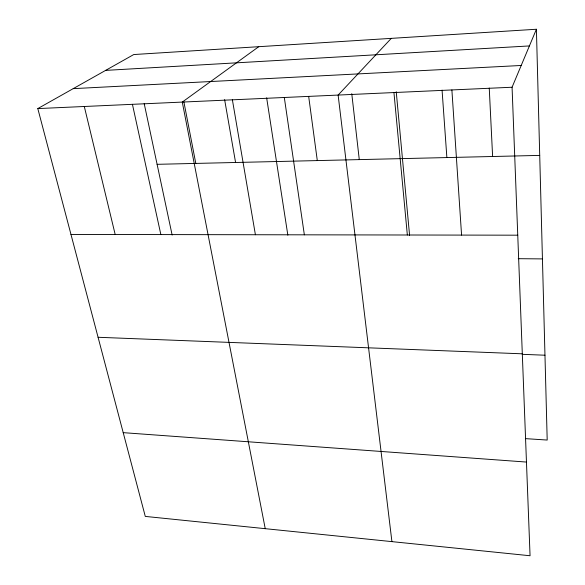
<?xml version="1.0" encoding="UTF-8"?>
<svg xmlns="http://www.w3.org/2000/svg" width="585" height="585" viewBox="0 0 585 585"><rect width="100%" height="100%" fill="white"/><g stroke="black" fill="none" stroke-linecap="round" stroke-linejoin="round"><path stroke-width="0.88" d="M512.072 87.238L536.408 29.25L133.76 54.544L37.806 108.583L145.285 516.409L530.061 555.75L512.072 87.238L37.806 108.583M391.277 38.369L338.123 95.07L391.913 541.622M258.76 46.69L182.279 102.082L265.239 528.672M105.622 70.39L529.41 45.93M73.205 88.642L521.206 65.476M157.102 164.319L539.721 155.405M70.968 234.431L517.754 235.185M518.237 258.687L542.441 258.906M98.075 337.274L522.31 353.815M522.266 354.327L544.964 355.212M525.447 438.626L547.194 440.052L536.408 29.25M123.208 432.651L526.463 462.062M84.298 106.492L115.186 234.505M132.429 104.32L160.86 234.585M144.195 103.625L172.144 235.068M183.887 101.914L195.799 163.412M224.625 99.655L235.579 162.491M232.391 99.823L255.411 234.739M266.65 97.834L287.849 235.199M284.31 97.49L304.354 234.826M308.675 96.415L317.304 160.59M351.76 93.637L359.278 159.61M393.946 92.554L407.343 234.994M396.235 91.706L409.58 235.338M442.063 90.112L446.874 157.57M451.891 89.951L461.572 235.09M489.25 88.057L492.614 156.502"/></g></svg>
